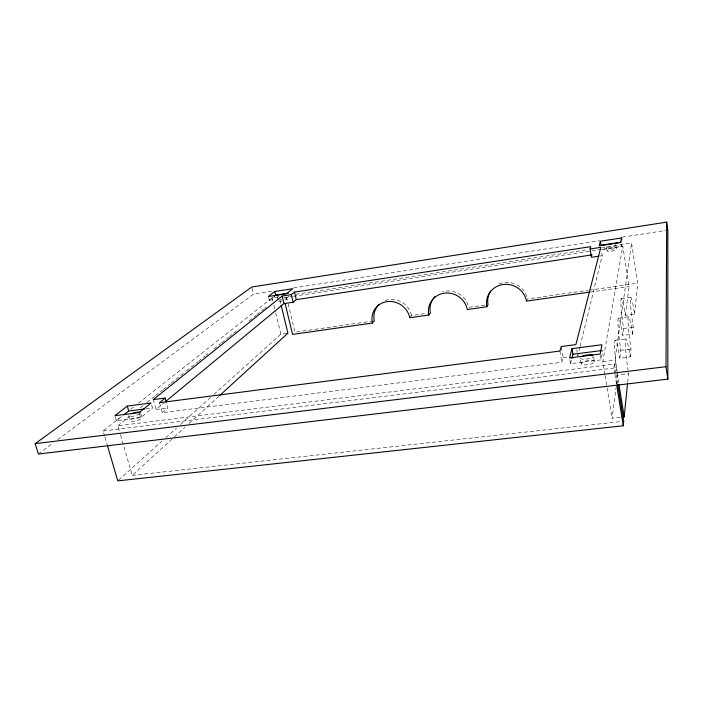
<?xml version="1.0" encoding="UTF-8"?>
<svg xmlns="http://www.w3.org/2000/svg" width="703" height="703" viewBox="0 0 703 703"><rect width="100%" height="100%" fill="white"/><g stroke="black" fill="none" stroke-linecap="round" stroke-linejoin="round"><path stroke-width="0.53" stroke-dasharray="3.52 2.64" d="M627.674 382.379L628.552 373.759A26.521 2.056 82.4 0 1 628.104 370.859M630.257 356.896L631.057 349.004A24.842 1.81 82.4 0 1 628.104 317.976A24.842 1.81 82.4 0 1 632.559 334.18L622.761 335.463A24.781 2.021 82.4 0 0 618.051 319.329A24.781 2.021 82.4 0 0 620.846 350.296L619.826 358.205L630.257 356.896A26.521 2.056 82.4 0 0 625.512 339.707A26.521 2.056 82.4 0 0 627.955 369.875M632.559 334.18L633.262 327.211A23.366 1.599 82.3 0 1 630.45 298.318A23.366 1.599 82.3 0 1 634.598 314.092L625.354 315.339A23.313 1.793 82.3 0 0 620.995 299.636A23.313 1.793 82.3 0 0 623.658 328.486L622.761 335.463M634.598 314.092L637.718 283.221L631.558 243.018L602.33 247.474M620.151 417.318L612.093 418.215L615.986 388.021M616.54 383.706L617.656 375.086L628.552 373.759M625.354 315.339L629.08 286.508L622.796 246.129L602.216 249.266M614.782 373.39L613.912 368.047L614.466 364.092L117.858 425.746L120.248 434.023M618.649 382.66L615.02 360.217L631.558 243.018M604.888 374.532L602.779 361.746L622.796 246.129M569.861 359.848L570.528 363.688L601.153 359.839L602.831 350.419M601.988 249.609L621.338 246.665L621.997 242.974M579.87 347.256L577.796 355.771L576.75 349.699M580.124 346.192L602.172 255.672L601.337 250.47M570.528 363.688L571.609 359.488M159.493 402.696L162.261 412.696L561.846 362.273L563.156 357.634L561.222 346.535M526.459 301.112L527.417 298.977L587.98 290.321M409.805 317.721L411.51 315.533L427.222 313.283M120.547 435.052L132.217 475.386L173.571 437.618M174.379 436.879L184.924 427.248M188.975 423.549L218.976 396.141M118.596 480.149L161.813 441.273M165.89 437.609L176.488 428.074M180.566 424.41L210.742 397.265M214.002 394.339L280.866 334.197L287.896 333.187M162.261 412.696L167.903 407.942L166.532 402.995M153.28 399.594L156.031 409.454L163.606 403.188M115.23 416.677L116.399 420.71L140.6 417.67L152.437 407.977L151.33 403.997M288.995 296.218L287.439 297.483L284.232 297.975M117.858 425.746L131.584 414.779M140.161 407.916L143.588 405.174M147.024 402.432L154.739 396.264M155.6 395.578L162.463 390.086M163.324 389.4L170.188 383.917M171.04 383.232L185.627 371.579M186.488 370.894L197.64 361.975M198.492 361.289L205.355 355.806M206.216 355.12L207.93 353.75M213.932 348.952L220.795 343.459M221.656 342.774L228.519 337.291M229.38 336.605L232.807 333.863M233.668 333.178L238.818 329.066M249.108 320.832L255.971 315.348M256.832 314.663L263.695 309.179M264.548 308.494L266.261 307.123M104.659 436.176L103.139 430.983L121.232 416.721M130.714 409.26L134.159 406.545M138.473 403.144L272.061 297.914L278.124 296.991M116.399 420.71L121.32 416.835M268.564 297.439L269.249 300.26L273.291 297.07M38.375 454.015L53.305 442.925M57.699 439.656L253.511 294.109L271.947 291.262M293.643 287.914L599.501 240.663M622.278 237.148L665.662 230.443M295.981 294.267L588.253 249.627M283.757 297.764L292.422 296.446M293.502 296.279L601.135 249.433M269.249 300.26L274.601 299.443M600.019 255.997L602.172 255.672M373.24 320.999L294.952 332.185L288.23 304.074M484.798 305.067L468.629 307.369A19.825 18.744 33.6 0 0 442.644 291.824M589.061 290.172L637.718 283.221M590.186 292.044L629.08 286.508M621.364 298.687L630.776 297.369M618.464 318.187L628.456 316.842M623.658 328.486L633.262 327.211M615.187 340.296L625.837 338.908M145.969 408.803L152.437 407.977M156.031 409.454L167.903 407.942M563.156 357.634L568.384 356.975M620.846 350.296L631.057 349.004M602.779 361.746L615.02 360.217M103.139 430.983L613.912 368.047M132.217 475.386L621.557 421.51M104.967 437.222L107.102 444.498M128.667 415.939L130.09 420.948M140.732 413.654L141.865 417.652A6.116 1.573 -15.9 0 1 133.359 421.457A6.116 1.573 -15.9 0 1 132.718 418.812A6.116 1.573 -15.9 0 1 141.865 417.652M139.449 413.61L140.6 417.67M252.008 288.037L253.511 294.109M277.316 297.184L277.993 299.988M272.061 297.914L272.834 301.121M273.871 305.383L275.427 311.789M275.681 312.853L280.866 334.197M279.882 299.953L280.884 304.109M286.49 296.789L287.984 303.037M286.165 297.299L286.613 299.17A4.315 0.844 -13.1 0 1 284.249 300.418M559.887 351.052L561.846 362.273M581.153 363.521L580.186 357.836A6.749 1.986 -9.2 0 0 585.511 359.171A6.749 1.986 -9.2 0 0 593.156 356.711M593.648 357.098L594.439 361.852A6.74 2.021 -9.1 0 1 584.114 364.936A6.74 2.021 -9.1 0 1 584.826 361.307A6.74 2.021 -9.1 0 1 594.439 361.852M600.353 354.997L601.153 359.839M605.063 375.595L612.093 418.215M614.466 364.092L616.048 373.803M616.223 374.884L617.621 383.513M614.949 374.462L616.513 384.075M606.39 246.683L607.04 250.778M615.766 245.25L616.408 249.363A4.754 0.984 -9.6 0 1 609.211 251.323A4.754 0.984 -9.6 0 1 609.554 249.539A4.754 0.984 -9.6 0 1 616.408 249.363M621.013 244.582L621.338 246.665M284.777 298.793A4.315 0.844 -13.1 0 1 286.604 299.17M282.096 300.981A4.315 0.844 -13.1 0 1 278.616 301.271M279.68 299.996A4.315 0.844 -13.1 0 1 281.639 299.364M499.06 283.924A20.159 19.253 23.7 0 1 527.417 298.977M139.844 413.628A6.116 1.547 -15.8 0 1 132.612 416.334A6.116 1.547 -15.8 0 1 128.781 415.491M277.72 297.536A4.315 0.835 -13.1 0 1 278.783 296.279M615.239 244.837A4.754 0.967 -9.6 0 1 613.921 246.287A4.754 0.967 -9.6 0 1 607.893 247.21A4.754 0.967 -9.6 0 1 607.137 246.076M385.033 300.524A19.543 18.216 39.7 0 1 411.51 315.533M617.348 373.17A26.45 2.302 82.5 0 1 614.756 341.359A26.45 2.302 82.5 0 1 619.826 358.205"/><path stroke-width="1.05" d="M667.85 379.11L665.996 366.685L666.681 222.122L251.762 287.017L35.15 443.655L38.375 454.015L667.85 379.11L667.832 230.109L666.681 222.122M107.41 445.535L117.779 480.878L623.289 425.754L623.737 421.264L617.796 384.585M622.173 417.09L624.185 416.87L627.568 383.46M621.522 237.957L620.687 242.509L599.176 245.804L600.38 241.226L621.522 237.957L621.847 240.004M571.882 358.433L572.963 354.233L571.996 348.609L601.9 344.751L600.195 354.031L569.535 357.924L571.996 348.609M598.947 256.156L591.425 257.289L590.072 248.994L590.766 246.648L294.487 292.079L291.367 294.636L282.149 296.042L153.28 399.594L165.17 398.047L166.26 402.002M285.014 303.002L292.553 334.408L372.397 323.046A19.675 18.313 39.7 0 1 387.063 301.605A19.675 18.313 39.7 0 1 409.805 317.721L428.786 315.014A19.956 18.858 33.6 0 1 444.199 293.186A19.956 18.858 33.6 0 1 467.284 309.54L486.819 306.754L488.031 304.601A20.159 19.253 23.7 0 1 490.624 291.042M428.786 315.014L430.368 312.835A19.825 18.744 33.6 0 1 435.087 296.429M372.397 323.046L374.33 320.84A19.543 18.216 39.7 0 1 378.671 304.715M219.793 395.402L287.896 333.187L281.138 305.146M165.293 401.8L283.977 303.634L293.177 302.246L296.279 299.627L592.111 254.873M165.17 398.047L159.493 402.696L559.887 351.052L561.222 346.535L575.889 344.628L600.837 247.351L590.072 248.994M123.781 414.893L128.702 411.018L144.888 408.944M274.1 296.429L275.717 295.155L288.371 293.221M127.296 406.07L114.941 415.666L139.159 412.591L151.048 402.995L127.296 406.07L128.702 411.018M274.82 291.455L268.335 296.499L286.534 293.713L292.764 288.687L274.82 291.455L275.717 295.155M621.109 242.21L601.039 245.285L600.38 241.226M589.105 292.193L526.459 301.112A20.29 19.376 23.9 0 0 503.023 284.522A20.29 19.376 23.9 0 0 486.819 306.754M572.963 354.233L601.768 350.551M35.15 443.655L665.996 366.685M282.149 296.042L283.977 303.634M291.367 294.636L293.177 302.246M294.487 292.079L296.279 299.627M618.991 384.805L624.185 416.87M616.689 385.147L623.289 425.754M131.338 413.812A6.116 1.547 -15.8 0 1 140.161 412.318M581.311 356.685A6.749 1.986 -9.2 0 1 592.805 355.226"/></g></svg>
